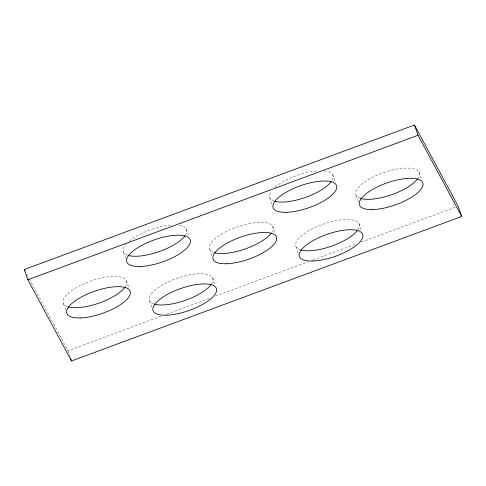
<?xml version="1.0" encoding="UTF-8"?>
<svg xmlns="http://www.w3.org/2000/svg" width="486" height="486" viewBox="0 0 486 486"><rect width="100%" height="100%" fill="white"/><g stroke="black" fill="none" stroke-linecap="round" stroke-linejoin="round"><path stroke-width="0.36" stroke-dasharray="2.43 1.82" d="M29.312 278.843L67.973 350.734L161.953 315.924M166.935 314.078L210.365 297.997M215.353 296.15L307.905 261.875M312.893 260.028L356.323 243.942M361.305 242.095L455.285 207.291M26.803 274.183L28.953 278.18M418.956 172.056L421.575 179.565M356.098 195.336L358.474 202.158M358.905 223.511L361.517 231.02M332.703 174.79L335.553 182.979M296.047 246.791L298.185 252.933M269.839 198.069L272.221 204.892M272.646 226.239L275.021 233.067M209.788 249.518L211.926 255.666M212.595 277.694L215.207 285.203M186.393 228.973L189.005 236.482M149.731 300.974L151.869 307.116M123.529 252.252L125.667 258.394M126.336 280.428L128.948 287.937M63.478 303.707L65.616 309.849M67.973 350.734L70.112 356.876M324.448 170.951A33.564 11.755 -19.2 0 1 331.75 180.938M274.068 201.089A33.564 11.755 -19.2 0 1 271.237 191.271M275.07 187.256A33.564 11.755 -19.2 0 1 318.13 170.859M214.016 252.538A33.564 11.755 -19.2 0 1 236.579 227.053A33.564 11.755 -19.2 0 1 272.081 231.761M153.959 303.993A33.564 11.755 -19.2 0 1 177.214 278.265A33.564 11.755 -19.2 0 1 211.635 283.848M179.364 225.297A33.564 11.755 -19.2 0 1 185.433 235.127M127.757 255.272A33.564 11.755 -19.2 0 1 126.129 243.978M129.24 241.038A33.564 11.755 -19.2 0 1 172.518 225.006M67.706 306.727A33.564 11.755 -19.2 0 1 90.955 280.999A33.564 11.755 -19.2 0 1 125.382 286.576M359.719 198.136A33.564 11.755 -19.2 0 1 384.177 172.421A33.564 11.755 -19.2 0 1 418.003 178.21M300.269 249.81A33.564 11.755 -19.2 0 1 323.524 224.082A33.564 11.755 -19.2 0 1 357.951 229.665"/><path stroke-width="0.73" d="M24.3 269.523L414.467 125.03L458.134 206.234L461.7 216.477L71.533 360.97L27.866 279.766L24.3 269.523L25.017 270.86M27.866 279.766L418.027 135.266L461.7 216.477M414.467 125.03L418.027 135.266M70.585 358.237L71.533 360.97M331.306 181.582A33.564 11.755 -19.2 0 1 305.129 197.529A33.564 11.755 -19.2 0 1 274.718 201.283M271.249 233.037A33.564 11.755 -19.2 0 1 245.078 248.984A33.564 11.755 -19.2 0 1 214.66 252.738M211.197 284.486A33.564 11.755 -19.2 0 1 185.02 300.439A33.564 11.755 -19.2 0 1 154.609 304.187M184.996 235.765A33.564 11.755 -19.2 0 1 158.819 251.712A33.564 11.755 -19.2 0 1 128.407 255.466M124.938 287.22A33.564 11.755 -19.2 0 1 98.767 303.167A33.564 11.755 -19.2 0 1 68.35 306.921M417.565 178.848A33.564 11.755 -19.2 0 1 390.793 195.001A33.564 11.755 -19.2 0 1 360.326 198.355M357.508 230.303A33.564 11.755 -19.2 0 1 331.337 246.25A33.564 11.755 -19.2 0 1 300.919 250.004M372.847 209.563A33.564 11.755 -19.2 0 0 422.911 185.397A33.564 11.755 -19.2 0 0 377.525 186.837A33.564 11.755 -19.2 0 0 372.847 209.563M312.796 261.018A33.564 11.755 -19.2 0 0 362.854 236.852A33.564 11.755 -19.2 0 0 317.467 238.292A33.564 11.755 -19.2 0 0 312.796 261.018M226.537 263.752A33.564 11.755 -19.2 0 0 276.601 239.586A33.564 11.755 -19.2 0 0 231.208 241.02A33.564 11.755 -19.2 0 0 226.537 263.752M140.284 266.48A33.564 11.755 -19.2 0 0 190.342 242.314A33.564 11.755 -19.2 0 0 144.956 243.753A33.564 11.755 -19.2 0 0 140.284 266.48M80.226 317.935A33.564 11.755 -19.2 0 0 130.284 293.769A33.564 11.755 -19.2 0 0 84.898 295.209A33.564 11.755 -19.2 0 0 80.226 317.935M166.485 315.201A33.564 11.755 -19.2 0 0 216.543 291.041A33.564 11.755 -19.2 0 0 171.157 292.475A33.564 11.755 -19.2 0 0 166.485 315.201M286.594 212.297A33.564 11.755 -19.2 0 0 336.652 188.131A33.564 11.755 -19.2 0 0 291.266 189.564A33.564 11.755 -19.2 0 0 286.594 212.297"/></g></svg>
